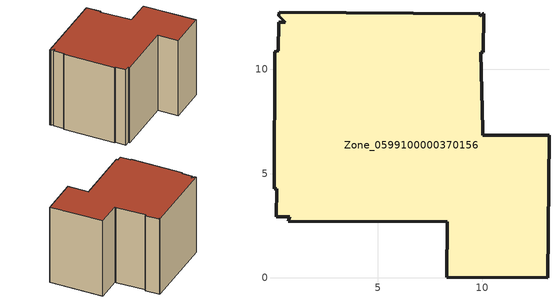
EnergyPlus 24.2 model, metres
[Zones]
Zone_0599100000370156
 floor ground (C_G): 9.91,12.67 9.91,12.56 10.03,12.67 10.08,12.66 10.06,10.82 9.94,10.82 10.03,7.1 10.03,6.85 13.21,6.84 13.16,0 8.31,0.04 8.33,2.69 0.68,2.71 0.76,2.93 0.11,2.92 0.13,4.27 0.01,4.28 0.06,10.86 0.22,10.89 0.24,12.28 0.55,12.27 0.25,12.57 0.25,12.75 z0
 wall outside (C_F): 8.31,0.04 13.16,0 13.21,6.84 10.03,6.85 10.03,7.1 9.94,10.82 10.06,10.82 10.08,12.66 10.03,12.67 9.91,12.56 9.91,12.67 0.25,12.75 0.25,12.57 0.55,12.27 0.24,12.28 0.22,10.89 0.06,10.86 0.01,4.28 0.13,4.27 0.11,2.92 0.76,2.93 0.68,2.71 8.33,2.69 8.31,0.04 z0:10.46
 roof outside (C_R): 0.06,10.86 0.01,4.28 0.13,4.27 0.11,2.92 0.76,2.93 0.68,2.71 8.33,2.69 8.31,0.04 13.16,0 13.21,6.84 10.03,6.85 10.03,7.1 9.94,10.82 10.06,10.82 10.08,12.66 10.03,12.67 9.91,12.56 9.91,12.67 0.25,12.75 0.25,12.57 0.55,12.27 0.24,12.28 0.22,10.89 z10.46
[BUILDING]
Pand.0599100000370156: North Axis=0; Terrain=City; Loads Convergence Tolerance Value=0.04; Temperature Convergence Tolerance Value=0.4; Solar Distribution=FullExterior; Maximum Number of Warmup Days=25; Minimum Number of Warmup Days=1
[Site:Location]
Rotterdam.The.Hague.AP_ZH_NLD Design_Conditions: Latitude=51.96; Longitude=4.45; Time Zone=1; Elevation=-4.5
[SITE:GROUNDTEMPERATURE:BUILDINGSURFACE]
18, 18, 18, 18, 18, 18, 18, 18, 18, 18, 18, 18
[MATERIAL] Thermal Absorptance=0.9; Solar Absorptance=0.7; Visible Absorptance=0.7
Name | Roughness | Thickness | Conductivity | Density | Specific Heat
G.D.1992-2005 | MediumSmooth | 0.15 | 0.06 | 540 | 1210
F.D.1992-2005 | Rough | 0.3 | 0.12 | 1920 | 840
R.D.1992-2005 | MediumRough | 0.2 | 0.08 | 1500 | 1000
[CONSTRUCTION]
C_G: G.D.1992-2005
C_F: F.D.1992-2005
C_R: R.D.1992-2005
[ZONE]
Zone_0599100000370156: Type=1; Multiplier=1; Ceiling Height=Autocalculate; Volume=Autocalculate; Floor Area=autocalculate; Part of Total Floor Area=Yes
[ZONEINFILTRATION:DESIGNFLOWRATE]
Infil_Zone_0599100000370156: Zone or ZoneList or Space or SpaceList=Zone_0599100000370156; Schedule=AlwaysOn; Design Flow Rate Calculation Method=Flow/Area; Flow Rate per Floor Area=0.0021; Constant Term Coefficient=1; Temperature Term Coefficient=0; Velocity Term Coefficient=0; Velocity Squared Term Coefficient=0
[HVACTEMPLATE:ZONE:IDEALLOADSAIRSYSTEM]
Zone_0599100000370156: Maximum Heating Supply Air Temperature=50; Minimum Cooling Supply Air Temperature=13; Maximum Heating Supply Air Humidity Ratio=0.0156; Minimum Cooling Supply Air Humidity Ratio=0.0077; Heating Limit=NoLimit; Cooling Limit=NoLimit; Dehumidification Control Type=ConstantSensibleHeatRatio; Cooling Sensible Heat Ratio=0.7; Dehumidification Setpoint=60; Humidification Control Type=None; Humidification Setpoint=30; Outdoor Air Method=None; Outdoor Air Flow Rate per Person=0.00944; Outdoor Air Flow Rate per Zone Floor Area=0; Outdoor Air Flow Rate per Zone=0; Demand Controlled Ventilation Type=None; Outdoor Air Economizer Type=NoEconomizer; Heat Recovery Type=None; Sensible Heat Recovery Effectiveness=0.7; Latent Heat Recovery Effectiveness=0.65
[ZONECONTROL:THERMOSTAT]
ThermostatControl_Zone_0599100000370156: Zone or ZoneList=Zone_0599100000370156; Control Type Schedule=DualSetpointControlType; Control 1=Thermostat_Zone_0599100000370156; Temperature Difference Between Cutout And Setpoint=0
[THERMOSTATSETPOINT:DUALSETPOINT]
Thermostat_Zone_0599100000370156: Heating Setpoint Temperature Schedule=HeatingSetpoint_Zone_0599100000370156; Cooling Setpoint Temperature Schedule=CoolingSetpoint_Zone_0599100000370156
[SCHEDULE:COMPACT]
HeatingSetpoint_Zone_0599100000370156: Through: 12/31, For: AllDays, Until: 24:00, 21
CoolingSetpoint_Zone_0599100000370156: Through: 12/31, For: AllDays, Until: 24:00, 24
DualSetpointControlType: Through: 12/31, For: AllDays, Until: 24:00, 4
AlwaysOn: Through: 12/31, For: AllDays, Until: 24:00, 1
